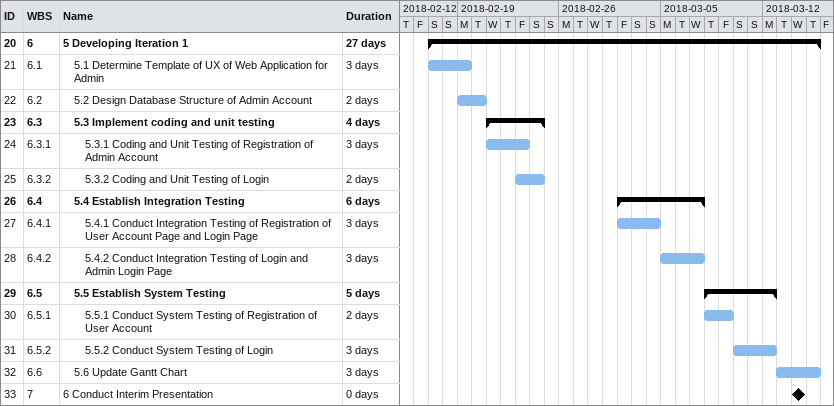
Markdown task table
| ID | WBS | Task | Duration | Start | Finish |
|---|---|---|---|---|---|
| 20 | 6 | **5 Developing Iteration 1** | 27d | 2018-02-17 | 2018-03-15 |
| 21 | 6.1 | 5.1 Determine Template of UX of Web Application for Admin | 3d | 2018-02-17 | 2018-02-19 |
| 22 | 6.2 | 5.2 Design Database Structure of Admin Account | 2d | 2018-02-19 | 2018-02-20 |
| 23 | 6.3 | **5.3 Implement coding and unit testing** | 4d | 2018-02-21 | 2018-02-24 |
| 24 | 6.3.1 | 5.3.1 Coding and Unit Testing of Registration of Admin Account | 3d | 2018-02-21 | 2018-02-23 |
| 25 | 6.3.2 | 5.3.2 Coding and Unit Testing of Login | 2d | 2018-02-23 | 2018-02-24 |
| 26 | 6.4 | **5.4 Establish Integration Testing** | 6d | 2018-03-02 | 2018-03-07 |
| 27 | 6.4.1 | 5.4.1 Conduct Integration Testing of Registration of User Account Page and Login Page | 3d | 2018-03-02 | 2018-03-04 |
| 28 | 6.4.2 | 5.4.2 Conduct Integration Testing of Login and Admin Login Page | 3d | 2018-03-05 | 2018-03-07 |
| 29 | 6.5 | **5.5 Establish System Testing** | 5d | 2018-03-08 | 2018-03-12 |
| 30 | 6.5.1 | 5.5.1 Conduct System Testing of Registration of User Account | 2d | 2018-03-08 | 2018-03-09 |
| 31 | 6.5.2 | 5.5.2 Conduct System Testing of Login | 3d | 2018-03-10 | 2018-03-12 |
| 32 | 6.6 | 5.6 Update Gantt Chart | 3d | 2018-03-13 | 2018-03-15 |
| 33 | 7 | 6 Conduct Interim Presentation | 0d | 2018-03-14 | 2018-03-14 |
